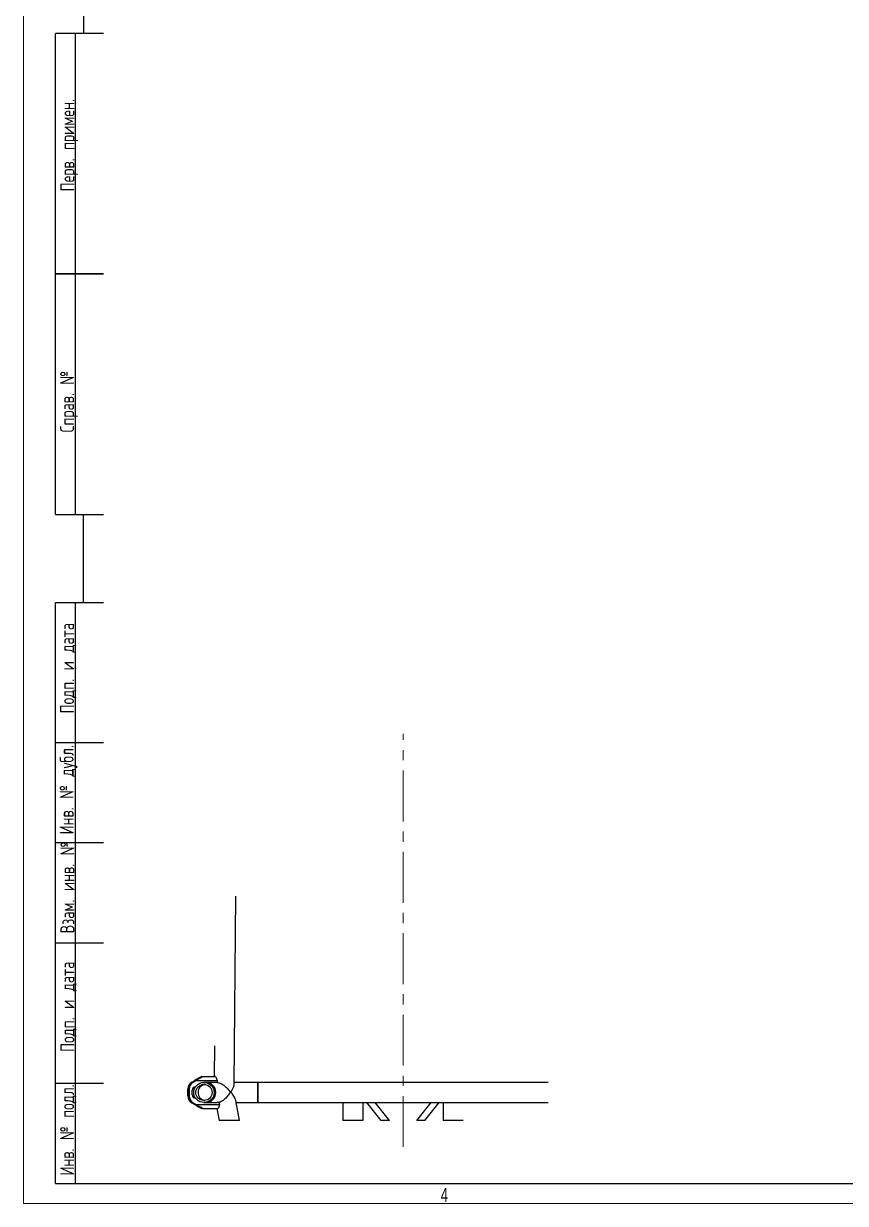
# Model space of a CAD drawing. Header units: millimetres. Extents: x 0 to 841, y -1082 to 594.
# Drawn here: x 0 to 205.3, y 0 to 294.5 of the extents above; entities that cross this region are included whole.
import ezdxf

# ---------------------------------------------------------------- set-up
doc = ezdxf.new("R2010")
doc.units = ezdxf.units.MM
doc.linetypes.add('CENTERX2', pattern=[20.32, 12.7, -2.54, 2.54, -2.54])
doc.layers.add('ОСЕВЫЕ', color=7, linetype='Continuous')
doc.styles.add('SLDTEXTSTYLE0', font='TXT', dxfattribs={"width": 0.7, "bigfont": 'bigfont'})
doc.styles.add('SLDTEXTSTYLE1', font='TXT', dxfattribs={"width": 0.7})

msp = doc.modelspace()

# ---------------------------------------------------------------- hatches: boundary and pattern name
at = {"linetype": 'Continuous', "lineweight": 18}
h = msp.add_hatch(dxfattribs=at)
h.set_pattern_fill('ANSI32', style=0)
edge = h.paths.add_edge_path(flags=0)
edge.add_ellipse((143.785259, 107.692233), major_axis=(-2.54308, 0), ratio=0.9830597973, start_angle=0, end_angle=0)
edge = h.paths.add_edge_path(flags=0)
edge.add_ellipse((143.785259, 107.692233), major_axis=(-2.034464, 0), ratio=0.9830597973, start_angle=360, end_angle=360, ccw=False)
h = msp.add_hatch(dxfattribs=at)
h.set_pattern_fill('ANSI32', style=0)
edge = h.paths.add_edge_path(flags=0)
edge.add_ellipse((45.052416, 27.692233), major_axis=(-2.546339, 0), ratio=0.9818015369, start_angle=0, end_angle=0)
edge = h.paths.add_edge_path(flags=0)
edge.add_ellipse((45.052416, 27.692233), major_axis=(-2.037072, 0), ratio=0.9818015369, start_angle=360, end_angle=360, ccw=False)
h = msp.add_hatch(dxfattribs=at)
h.set_pattern_fill('ANSI32', style=0)
edge = h.paths.add_edge_path(flags=0)
edge.add_ellipse((144.495617, 27.692233), major_axis=(-2.546339, 0), ratio=0.9818015369, start_angle=0, end_angle=0)
edge = h.paths.add_edge_path(flags=0)
edge.add_ellipse((144.495617, 27.692233), major_axis=(-2.037072, 0), ratio=0.9818015369, start_angle=360, end_angle=360, ccw=False)

# ---------------------------------------------------------------- linework, layer by layer
at = {"color": 7, "linetype": 'Continuous', "lineweight": 25}
for p, q in [((8, 172), (8, 292)), ((20, 292), (8, 292)), ((8, 172), (8, 292)), ((13, 172), (13, 292)), ((13, 172), (13, 292)), ((8, 232), (20, 232)), ((20, 232), (8, 232)), ((8, 172), (20, 172)), ((8, 5), (8, 150)), ((8, 150), (20, 150)), ((13, 5), (13, 150)), ((20, 115), (8, 115)), ((20, 90), (8, 90)), ((52.613102, 29.735069), (52.999835, 76.692233)), ((20, 65), (8, 65)), ((47.691793, 39.310301), (47.629051, 31.692233)), ((8, 30), (20, 30)), ((42.018948, 30.269583), (42.748742, 30.692233)), ((42.058178, 30.269583), (42.018948, 30.269583)), ((42.058178, 30.269583), (42.787972, 30.692233)), ((43.023349, 30.692233), (42.293555, 30.269583)), ((42.332784, 30.269583), (42.293555, 30.269583)), ((42.332784, 30.269583), (43.062579, 30.692233)), ((43.062579, 30.692233), (48.334597, 30.692233)), ((43.690557, 31.192233), (43.847475, 31.192233)), ((44.553913, 31.692233), (44.710831, 31.692233)), ((44.710831, 31.692233), (47.757514, 31.692233)), ((45.537308, 30.192233), (45.052416, 30.192233)), ((48.343451, 30.192233), (45.537308, 30.192233)), ((58.497089, 30.192233), (52.616867, 30.192233)), ((131.050945, 30.192233), (58.497089, 30.192233)), ((58.497089, 30.192233), (58.497089, 27.692233)), ((58.497089, 25.192233), (58.497089, 30.192233)), ((41.022031, 28.537532), (41.06126, 28.537532)), ((41.022031, 26.846933), (41.022031, 28.537532)), ((41.06126, 26.846933), (41.022031, 26.846933)), ((41.06126, 26.846933), (41.06126, 28.537532)), ((41.296638, 28.537532), (41.335867, 28.537532)), ((41.296638, 28.537532), (41.296638, 26.846933)), ((41.335867, 26.846933), (41.296638, 26.846933)), ((41.335867, 28.537532), (41.335867, 26.846933)), ((42.093524, 27.132233), (42.093524, 28.252233)), ((42.793631, 29.080865), (42.915089, 29.051124)), ((42.94176, 29.090731), (42.911335, 29.092002)), ((58.497089, 27.692233), (58.497089, 25.192233)), ((42.018948, 25.114882), (42.748742, 24.692233)), ((42.018948, 25.114882), (42.058178, 25.114882)), ((42.058178, 25.114882), (42.787972, 24.692233)), ((42.293555, 25.114882), (42.332784, 25.114882)), ((43.023349, 24.692233), (42.293555, 25.114882)), ((42.332784, 25.114882), (43.062579, 24.692233)), ((42.915089, 26.333341), (42.793631, 26.303601)), ((42.911334, 26.292463), (42.94176, 26.293734)), ((43.062579, 24.692233), (48.898092, 24.692233)), ((43.690557, 24.192233), (43.847475, 24.192233)), ((44.553913, 23.692233), (44.710831, 23.692233)), ((44.710831, 23.692233), (48.447168, 23.692233)), ((45.052416, 25.192233), (45.537308, 25.192233)), ((45.537308, 25.192233), (48.382153, 25.192233)), ((48.279969, 23.692233), (48.825378, 20.68078)), ((48.788922, 25.21256), (48.375371, 25.201959)), ((53.90672, 20.68078), (52.994296, 25.718687)), ((53.089643, 25.192233), (58.497089, 25.192233)), ((58.497089, 25.192233), (131.050945, 25.192233)), ((79.774017, 25.192233), (79.774017, 20.68078)), ((84.774017, 25.192233), (84.774017, 20.68078)), ((89.317327, 20.68078), (85.736809, 25.192233)), ((91.359996, 20.68078), (87.779478, 25.192233)), ((98.188038, 20.68078), (101.768555, 25.192233)), ((100.230707, 20.68078), (103.811224, 25.192233)), ((104.774017, 25.192233), (104.774017, 20.68078)), ((53.90672, 20.68078), (48.825378, 20.68078)), ((84.774017, 20.68078), (79.774017, 20.68078)), ((91.359996, 20.68078), (89.317327, 20.68078)), ((100.230707, 20.68078), (98.188038, 20.68078)), ((109.774017, 20.68078), (104.774017, 20.68078)), ((8, 5), (20, 5)), ((20, 5), (836, 5))]:
    msp.add_line(p, q, dxfattribs=at)
at = {"color": 7, "linetype": 'CENTERX2', "lineweight": 18}
msp.add_line((94.774017, 14.090904), (94.774017, 117.231846), dxfattribs=at)
at = {"color": 8, "linetype": 'Continuous', "lineweight": 25}
for p, q in [((42.787972, 30.692233), (43.023349, 30.692233)), ((42.787972, 24.692233), (43.023349, 24.692233))]:
    msp.add_line(p, q, dxfattribs=at)
at = {"color": 7, "linetype": 'Continuous', "lineweight": 25, "flags": 128}
for points in [[(42.774017, 29.077353), (42.875873, 29.05112), (42.907793, 29.039997)], [(42.907793, 26.344468), (42.875873, 26.333345), (42.774017, 26.307112)]]:
    msp.add_lwpolyline(points, dxfattribs=at)
at = {"color": 7, "linetype": 'Continuous', "lineweight": 25}
for centre, radius, start, end in [((43.02311, 28.538694), 2.001079, 120.11982042, 180.03325813), ((43.062339, 28.538694), 2.001079, 120.11982042, 180.03325813), ((43.297716, 28.538694), 2.001079, 120.11982042, 180.03325813), ((43.336946, 28.538694), 2.001079, 120.11982042, 180.03325813), ((45.569987, 27.692233), 2.003623, 97.76391657, 262.23608347), ((45.560113, 27.70821), 1.986472, 97.54399386, 180.46084085), ((45.516241, 27.716631), 2.475692, 359.43533976, 89.51241984), ((45.501906, 27.692233), 2.500251, 270.8113097, 89.1886903), ((43.02311, 26.845772), 2.001079, 179.96674187, 239.88017958), ((43.062339, 26.845772), 2.001079, 179.96674187, 239.88017958), ((43.297716, 26.845772), 2.001079, 179.96674187, 239.88017958), ((43.336946, 26.845772), 2.001079, 179.96674187, 239.88017958), ((42.932136, 28.253621), 0.838613, 90.08206144, 180.09483485), ((42.932327, 27.131035), 0.838804, 179.91821016, 269.90489356), ((45.560113, 27.676255), 1.986472, 179.53915915, 262.45600619), ((45.516241, 27.667835), 2.475692, 270.48758016, 0.56466024)]:
    msp.add_arc(centre, radius, start, end, dxfattribs=at)
for major_axis in [(-2.546339, 0), (-2.037072, 0)]:
    msp.add_ellipse((45.052416, 27.692233), major_axis=major_axis, ratio=0.9818015369, dxfattribs=at)
for centre, major_axis, ratio, start_param, end_param in [((42.827201, 30.692233), (1.728381, 0.999421), 0.0196829555, 0.0340262146, 1.6048225414), ((42.827201, 30.692233), (0.864191, 0.499711), 0.0196829555, 0.0340262146, 1.6048225414), ((42.98412, 30.692233), (0.864191, 0.499711), 0.0196829555, 4.746415195, 6.3172115218), ((42.98412, 30.692233), (1.728381, 0.999421), 0.0196829555, 4.746415195, 6.3172115218), ((63.329342, 1634.462154), (20.396393, 2500.34783), 0.0009967457, 2.2671505453, 2.2674112345), ((50.096193, 27.692233), (2.501845, 0.214347), 0.0213826418, 5.3637612607, 5.4422997489), ((42.827201, 24.692233), (1.728381, -0.999421), 0.0196829555, 4.6783627658, 6.2491590926), ((42.827201, 24.692233), (0.864191, -0.499711), 0.0196829555, 4.6783627658, 6.2491590926), ((42.98412, 24.692233), (0.864191, -0.499711), 0.0196829555, 6.2491590926, 7.8199554194), ((42.98412, 24.692233), (1.728381, -0.999421), 0.0196829555, 6.2491590926, 7.8199554194), ((39.985262, 83.519253), (-15.936396, 86.909031), 0.0282095844, 2.3010243818, 2.3091276045)]:
    msp.add_ellipse(centre, major_axis=major_axis, ratio=ratio, start_param=start_param, end_param=end_param, dxfattribs=at)
for points, knots in [([(48.334597, 30.692233), (48.3351, 30.760936), (48.328863, 30.830982), (48.310864, 30.93092), (48.303452, 30.963631), (48.286083, 31.027914), (48.27608, 31.059573), (48.243382, 31.150943), (48.21788, 31.207782), (48.161848, 31.314428), (48.131865, 31.363155), (48.070363, 31.451657), (48.038448, 31.491893), (47.975717, 31.561833), (47.944949, 31.591588), (47.885487, 31.640581), (47.856492, 31.659914), (47.803474, 31.685614), (47.779282, 31.692233), (47.757514, 31.692233)], [0, 0, 0, 0, 0.125, 0.125, 0.1875, 0.1875, 0.25, 0.25, 0.375, 0.375, 0.5, 0.5, 0.625, 0.625, 0.75, 0.75, 0.875, 0.875, 1, 1, 1, 1]), ([(48.357089, 30.182149), (48.490099, 30.173374), (48.77173, 30.154797), (49.227241, 29.969206), (49.638073, 29.740084), (50.038325, 29.464351), (50.465721, 29.107739), (50.909362, 28.665545), (51.321276, 28.185359), (51.56981, 27.849296), (51.686484, 27.679555), (51.687247, 27.678445)], [0, 0, 0, 0, 0.1175826334, 0.2489658394, 0.3406025669, 0.4348561099, 0.567813304, 0.7044301215, 0.8504773205, 0.9990217019, 1, 1, 1, 1]), ([(51.687247, 27.678445), (51.688022, 27.67955), (51.842928, 27.900341), (52.126433, 28.348188), (52.400338, 28.898303), (52.548375, 29.318696), (52.608988, 29.568744), (52.607984, 29.692377), (52.607679, 29.729868)], [0, 0, 0, 0, 0.0014795633, 0.295604832, 0.5986283779, 0.7616006011, 0.9277077886, 1, 1, 1, 1]), ([(51.616652, 27.779644), (51.528985, 27.632501), (51.352265, 27.335887), (51.037434, 26.897204), (50.684515, 26.470975), (50.327674, 26.107107), (49.975289, 25.804908), (49.575131, 25.520066), (49.108695, 25.270735), (48.812199, 25.228873), (48.677072, 25.209795)], [0, 0, 0, 0, 0.128548369, 0.2591294364, 0.385812715, 0.5155076499, 0.6105542737, 0.7079734209, 0.8669105988, 1, 1, 1, 1]), ([(52.990544, 25.721786), (52.976865, 25.785747), (52.937637, 25.96917), (52.780217, 26.322298), (52.520449, 26.779985), (52.185271, 27.277205), (51.907631, 27.6218), (51.767846, 27.795293)], [0, 0, 0, 0, 0.1104554163, 0.3167583962, 0.5284853437, 0.7626058903, 1, 1, 1, 1]), ([(48.447168, 23.692233), (48.471799, 23.692233), (48.498363, 23.698712), (48.552972, 23.723608), (48.581132, 23.741908), (48.638702, 23.789998), (48.668039, 23.819846), (48.724856, 23.888993), (48.752626, 23.92849), (48.805321, 24.018292), (48.829792, 24.067947), (48.861215, 24.148579), (48.870844, 24.176564), (48.888002, 24.234965), (48.895525, 24.265468), (48.913726, 24.358458), (48.920313, 24.423284), (48.919508, 24.558261), (48.912126, 24.625417), (48.898092, 24.692233)], [0, 0, 0, 0, 0.125, 0.125, 0.25, 0.25, 0.375, 0.375, 0.5, 0.5, 0.625, 0.625, 0.6875, 0.6875, 0.75, 0.75, 0.875, 0.875, 1, 1, 1, 1])]:
    msp.add_open_spline(points, degree=3, knots=knots, dxfattribs=at)
at = {"layer": 'ОСЕВЫЕ', "lineweight": 18}
for p, q in [((0, 594), (0, 0)), ((0, 0), (841, 0))]:
    msp.add_line(p, q, dxfattribs=at)
at = {"layer": 'ОСЕВЫЕ', "lineweight": 25}
for p, q in [((15, 589), (15, 292)), ((15, 150), (15, 172))]:
    msp.add_line(p, q, dxfattribs=at)

# ---------------------------------------------------------------- texts
at = {"color": 7, "linetype": 'Continuous', "lineweight": 0, "char_height": 3.5, "attachment_point": 1, "rotation": 90, "style": 'SLDTEXTSTYLE0'}
for s, insert in [('Перв. примен.', (9.210403, 252.600157)), ('Справ. №', (9.117108, 192.452599)), ('Подп. и дата', (9.110682, 122.303932)), ('Инв. № дубл.', (9.001064, 92.119966)), ('Взам. инв. №', (9.192887, 67.399566)), ('Подп. и дата', (9.20354, 37.790112)), ('Инв. № подл.', (9.122299, 6.963605))]:
    msp.add_mtext(s, dxfattribs=dict(at, insert=insert))
at = {"color": 7, "linetype": 'Continuous', "lineweight": 0, "insert": (105.098264, 3.885056), "char_height": 3.5, "attachment_point": 2, "style": 'SLDTEXTSTYLE1'}
msp.add_mtext('4', dxfattribs=at)

doc.saveas('drawing.dxf')
